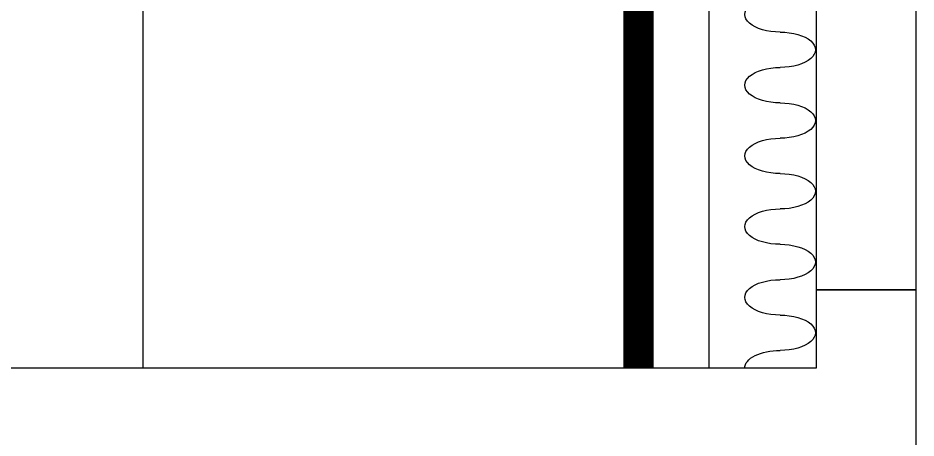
# Model space of a CAD drawing. Header units: inches. Extents: x 157163 to 245256, y -61743 to -20857.
# Drawn here: x 214884 to 216152, y -26801 to -26207 of the extents above; entities that cross this region are included whole.
import ezdxf

# ---------------------------------------------------------------- set-up
doc = ezdxf.new("R2010")
doc.units = ezdxf.units.IN
doc.header["$LTSCALE"] = 50
doc.header["$MEASUREMENT"] = 0
doc.linetypes.add('HID', pattern=[2.5, 1.5, -1])
for name, color, linetype in [('01. F-소품', 3, 'Continuous'), ('04-WIN', 4, 'Continuous'), ('06-LIGHT', 4, 'Continuous'), ('F-WALL1', 2, 'Continuous')]:
    doc.layers.add(name, color=color, linetype=linetype)

# ---------------------------------------------------------------- blocks, each defined once
blk = doc.blocks.new('VUDAUSEH')
at = {"layer": '04-WIN'}
blk.add_lwpolyline([(216011.3, -26591.4), (216152.3, -26591.4), (216152.3, -24276.4), (216011.3, -24276.4)], close=True, dxfattribs=at)
at = {"layer": 'F-WALL1'}
for p, q in [((216152.3, -26879.9), (216152.3, -26591.4)), ((216011.3, -26701.9), (213846.3, -26701.9))]:
    blk.add_line(p, q, dxfattribs=at)
blk.add_lwpolyline([(216152.3, -26591.4), (216011.3, -26591.4), (216011.3, -26701.9)], dxfattribs=at)
blk = doc.blocks.new('FFSFDF')
at = {"layer": '01. F-소품'}
blk.add_hatch(color=8, dxfattribs=at).paths.add_polyline_path([(1567672.9, 1746751.1), (1567679.9, 1746744.1), (1567715.3, 1746779.4), (1567679.9, 1746814.8), (1567672.9, 1746807.7), (1567701.2, 1746779.4)])
at = {"layer": '01. F-소품', "color": 8}
for p, q in [((1567672.9, 1746807.7), (1567679.9, 1746814.8)), ((1567474.8, 1746779.4), (1567701.2, 1746779.4)), ((1567672.9, 1746751.1), (1567679.9, 1746744.1))]:
    blk.add_line(p, q, dxfattribs=at)
for points in [[(1567672.9, 1746807.7), (1567701.2, 1746779.4), (1567672.9, 1746751.1)], [(1567679.9, 1746814.8), (1567715.3, 1746779.4), (1567679.9, 1746744.1)]]:
    blk.add_lwpolyline(points, dxfattribs=at)
for centre, start_param, end_param in [((1566799.8, 1746779.4), 1.570796, 4.712389), ((1566899.8, 1746779.4), 1.570796, 4.712389), ((1566999.8, 1746779.4), 1.570796, 4.712389), ((1567099.8, 1746779.4), 1.570796, 4.712389), ((1567199.8, 1746779.4), 1.570796, 4.712389), ((1567299.8, 1746779.4), 1.570796, 4.712389), ((1567399.8, 1746779.4), 1.570796, 4.712389), ((1566749.8, 1746779.4), 6.283185, 7.853982), ((1566849.8, 1746779.4), 4.712389, 7.853982), ((1566949.8, 1746779.4), 4.712389, 7.853982), ((1567049.8, 1746779.4), 4.712389, 7.853982), ((1567149.8, 1746779.4), 4.712389, 7.853982), ((1567249.8, 1746779.4), 4.712389, 7.853982), ((1567349.8, 1746779.4), 4.712389, 7.853982), ((1567449.8, 1746779.4), 4.712389, 7.853982)]:
    blk.add_ellipse(centre, major_axis=(0, -50), ratio=0.5, start_param=start_param, end_param=end_param, dxfattribs=at)

msp = doc.modelspace()

# ---------------------------------------------------------------- linework, layer by layer
at = {"layer": '06-LIGHT'}
for p, q in [((215060.3, -26701.9), (215060.3, -24220.9)), ((215860.3, -26701.9), (215860.3, -24222.9))]:
    msp.add_line(p, q, dxfattribs=at)
at = {"layer": '06-LIGHT', "color": 10, "linetype": 'HID'}
msp.add_lwpolyline([(215760.3, -26701.9, 43.2, 43.2, 0), (215760.3, -24222.9, 43.2, 43.2, 0)], format="xyseb", dxfattribs=at)

# ---------------------------------------------------------------- block references
msp.add_blockref('VUDAUSEH', (0, 0))
at = {"color": 0, "xscale": -1, "rotation": 270}
msp.add_blockref('FFSFDF', (-1530819.1, -1593451.7), dxfattribs=at)

doc.saveas('drawing.dxf')
